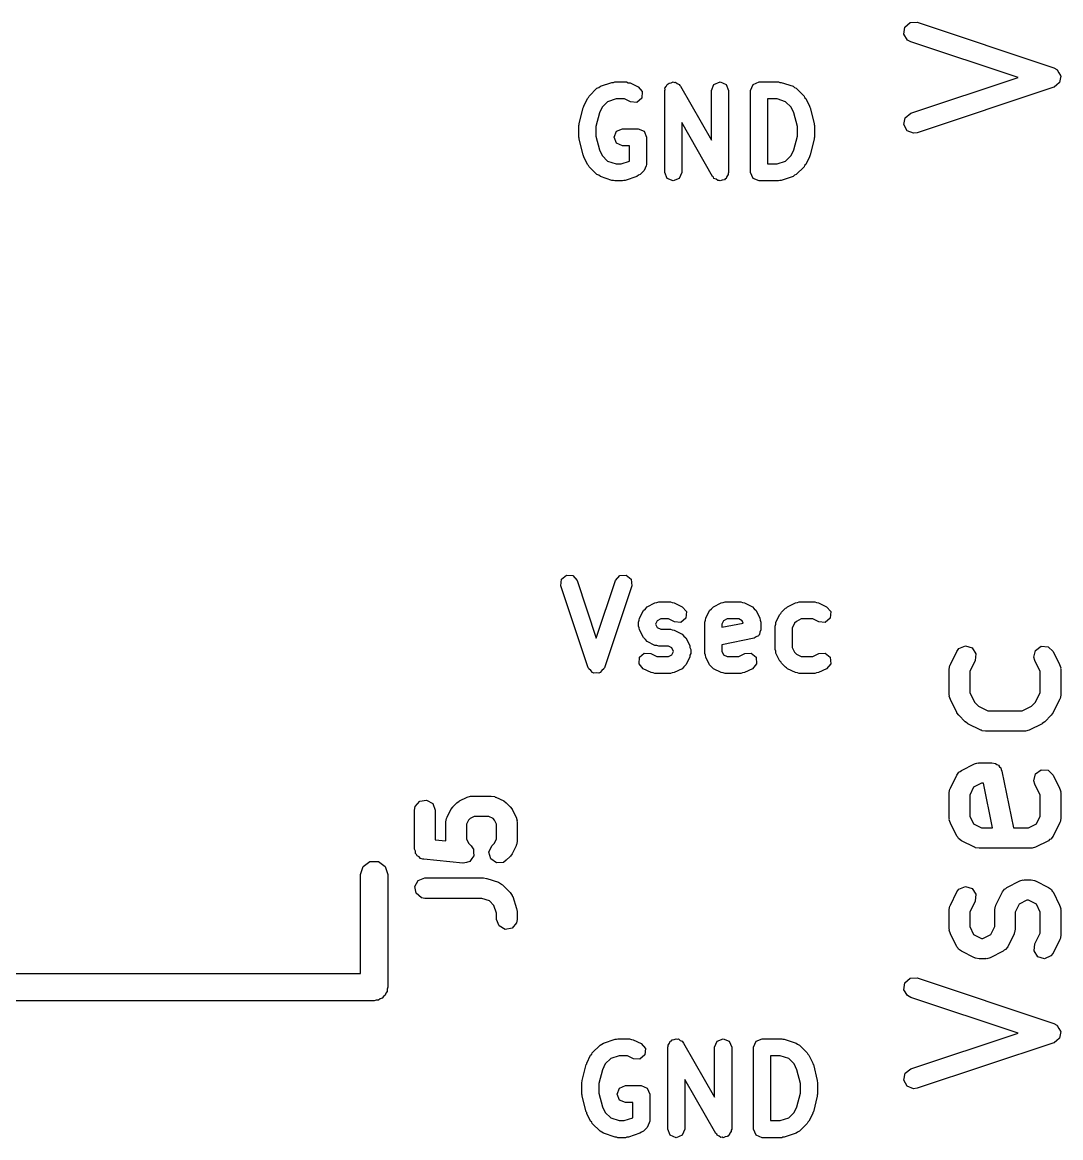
# Model space of a CAD drawing. Extents: x 83.3 to 116.7, y -117 to -83.3.
# Drawn here: x 109.12 to 116.73, y -102.03 to -93.86 of the extents above; entities that cross this region are included whole.
import ezdxf

# ---------------------------------------------------------------- set-up
doc = ezdxf.new("R2010")
doc.units = 0
doc.layers.add('BLACK', color=7, linetype='CONTINUOUS')

msp = doc.modelspace()

# ---------------------------------------------------------------- linework, layer by layer
at = {"layer": 'BLACK', "linetype": 'CONTINUOUS'}
for p, q in [((115.586, -93.8929), (115.625, -93.8588)), ((115.625, -93.8588), (115.676, -93.8574)), ((115.676, -93.8574), (116.676, -94.1908)), ((115.579, -93.9436), (115.586, -93.8929)), ((115.606, -93.9873), (115.579, -93.9436)), ((115.629, -93.9997), (115.606, -93.9873)), ((116.415, -94.2619), (115.629, -93.9997)), ((116.676, -94.1908), (116.699, -94.2032)), ((116.699, -94.2032), (116.7, -94.205)), ((116.7, -94.205), (116.702, -94.2058)), ((116.702, -94.2058), (116.713, -94.2267)), ((115.629, -94.5241), (116.415, -94.2619)), ((116.713, -94.2267), (116.726, -94.2469)), ((116.722, -94.2742), (116.718, -94.2976)), ((116.727, -94.2509), (116.722, -94.2742)), ((116.726, -94.2469), (116.726, -94.249)), ((116.726, -94.249), (116.727, -94.2509)), ((113.274, -94.3981), (113.331, -94.341)), ((113.331, -94.341), (113.345, -94.3354)), ((113.345, -94.3354), (113.356, -94.3259)), ((113.356, -94.3259), (113.441, -94.2973)), ((113.441, -94.2973), (113.452, -94.298)), ((113.452, -94.298), (113.461, -94.2941)), ((113.461, -94.2941), (113.547, -94.2941)), ((113.547, -94.2941), (113.56, -94.2997)), ((113.56, -94.2997), (113.575, -94.3007)), ((113.575, -94.3007), (113.632, -94.3293)), ((113.632, -94.3293), (113.663, -94.3654)), ((113.663, -94.3654), (113.66, -94.4131)), ((113.827, -94.3566), (113.83, -94.3487)), ((113.827, -94.9566), (113.827, -94.3566)), ((113.829, -94.3402), (113.839, -94.3274)), ((113.83, -94.3487), (113.829, -94.3402)), ((113.839, -94.3274), (113.846, -94.3124)), ((113.846, -94.3124), (113.853, -94.3091)), ((113.853, -94.3091), (113.859, -94.3023)), ((113.859, -94.3023), (113.875, -94.3003)), ((113.875, -94.3003), (113.89, -94.2941)), ((113.89, -94.2941), (113.898, -94.2974)), ((113.898, -94.2974), (113.906, -94.2963)), ((113.906, -94.2963), (113.919, -94.3062)), ((113.919, -94.3062), (113.934, -94.3124)), ((113.934, -94.3124), (113.937, -94.3203)), ((113.937, -94.3203), (113.944, -94.3256)), ((113.944, -94.3256), (114.17, -94.7213)), ((114.17, -94.3566), (114.188, -94.3124)), ((114.17, -94.7213), (114.17, -94.3566)), ((114.188, -94.3124), (114.233, -94.2941)), ((114.233, -94.2941), (114.277, -94.3124)), ((114.277, -94.3124), (114.295, -94.3566)), ((114.295, -94.3566), (114.295, -94.9566)), ((114.456, -94.3566), (114.474, -94.3124)), ((114.456, -94.9566), (114.456, -94.3566)), ((114.474, -94.3124), (114.518, -94.2941)), ((114.518, -94.2941), (114.661, -94.2941)), ((114.661, -94.2941), (114.671, -94.298)), ((114.671, -94.298), (114.681, -94.2973)), ((114.681, -94.2973), (114.767, -94.3259)), ((114.767, -94.3259), (114.778, -94.3354)), ((114.778, -94.3354), (114.791, -94.341)), ((114.791, -94.341), (114.848, -94.3981)), ((116.676, -94.3331), (115.676, -94.6664)), ((116.678, -94.3317), (116.676, -94.3331)), ((116.68, -94.3317), (116.678, -94.3317)), ((116.698, -94.3159), (116.68, -94.3317)), ((116.716, -94.3012), (116.698, -94.3159)), ((116.717, -94.299), (116.716, -94.3012)), ((116.718, -94.2976), (116.717, -94.299)), ((113.234, -94.4715), (113.262, -94.4144)), ((113.262, -94.4144), (113.27, -94.4076)), ((113.27, -94.4076), (113.274, -94.3981)), ((113.409, -94.4398), (113.37, -94.4793)), ((113.471, -94.4191), (113.409, -94.4398)), ((113.532, -94.4191), (113.471, -94.4191)), ((113.576, -94.4411), (113.532, -94.4191)), ((113.624, -94.4445), (113.576, -94.4411)), ((113.66, -94.4131), (113.624, -94.4445)), ((114.581, -94.4191), (114.581, -94.8941)), ((114.651, -94.4191), (114.581, -94.4191)), ((114.713, -94.4398), (114.651, -94.4191)), ((114.753, -94.4793), (114.713, -94.4398)), ((114.848, -94.3981), (114.852, -94.4076)), ((114.852, -94.4076), (114.86, -94.4144)), ((114.86, -94.4144), (114.888, -94.4715)), ((113.201, -94.5986), (113.229, -94.4843)), ((113.229, -94.4843), (113.233, -94.4786)), ((113.233, -94.4786), (113.234, -94.4715)), ((113.349, -94.5213), (113.324, -94.6214)), ((113.37, -94.4793), (113.349, -94.5213)), ((114.774, -94.5213), (114.753, -94.4793)), ((114.799, -94.6214), (114.774, -94.5213)), ((114.888, -94.4715), (114.889, -94.4786)), ((114.889, -94.4786), (114.893, -94.4843)), ((114.893, -94.4843), (114.922, -94.5986)), ((115.588, -94.556), (115.629, -94.5241)), ((113.199, -94.6138), (113.202, -94.6064)), ((113.199, -94.6995), (113.199, -94.6138)), ((113.202, -94.6064), (113.201, -94.5986)), ((114.178, -94.9876), (113.952, -94.592)), ((113.952, -94.592), (113.952, -94.9566)), ((114.922, -94.5986), (114.921, -94.6064)), ((114.921, -94.6064), (114.924, -94.6138)), ((114.924, -94.6138), (114.924, -94.6995)), ((115.578, -94.6062), (115.588, -94.556)), ((115.603, -94.6514), (115.578, -94.6062)), ((113.324, -94.6214), (113.324, -94.6918)), ((113.324, -94.6918), (113.349, -94.7919)), ((113.456, -94.6995), (113.474, -94.6553)), ((113.474, -94.6553), (113.518, -94.637)), ((113.518, -94.637), (113.633, -94.637)), ((113.633, -94.637), (113.677, -94.6553)), ((113.677, -94.6553), (113.695, -94.6995)), ((114.774, -94.7919), (114.799, -94.6918)), ((114.799, -94.6918), (114.799, -94.6214)), ((115.65, -94.6702), (115.603, -94.6514)), ((115.676, -94.6664), (115.65, -94.6702)), ((113.202, -94.7068), (113.199, -94.6995)), ((113.201, -94.7146), (113.202, -94.7068)), ((113.229, -94.8289), (113.201, -94.7146)), ((113.474, -94.7437), (113.456, -94.6995)), ((113.518, -94.762), (113.474, -94.7437)), ((113.57, -94.762), (113.518, -94.762)), ((113.57, -94.8735), (113.57, -94.762)), ((113.695, -94.6995), (113.695, -94.8995)), ((114.922, -94.7146), (114.893, -94.8289)), ((114.924, -94.6995), (114.921, -94.7068)), ((114.921, -94.7068), (114.922, -94.7146)), ((113.233, -94.8346), (113.229, -94.8289)), ((113.234, -94.8417), (113.233, -94.8346)), ((113.262, -94.8988), (113.234, -94.8417)), ((113.349, -94.7919), (113.37, -94.8339)), ((113.37, -94.8339), (113.409, -94.8734)), ((114.713, -94.8734), (114.753, -94.8339)), ((114.753, -94.8339), (114.774, -94.7919)), ((114.888, -94.8417), (114.86, -94.8988)), ((114.889, -94.8346), (114.888, -94.8417)), ((114.893, -94.8289), (114.889, -94.8346)), ((113.27, -94.9056), (113.262, -94.8988)), ((113.274, -94.9151), (113.27, -94.9056)), ((113.331, -94.9722), (113.274, -94.9151)), ((113.409, -94.8734), (113.471, -94.8941)), ((113.471, -94.8941), (113.508, -94.8941)), ((113.508, -94.8941), (113.57, -94.8735)), ((113.691, -94.9083), (113.677, -94.9437)), ((113.695, -94.8995), (113.691, -94.9083)), ((114.581, -94.8941), (114.651, -94.8941)), ((114.651, -94.8941), (114.713, -94.8734)), ((114.848, -94.9151), (114.791, -94.9722)), ((114.852, -94.9056), (114.848, -94.9151)), ((114.86, -94.8988), (114.852, -94.9056)), ((113.345, -94.9778), (113.331, -94.9722)), ((113.356, -94.9873), (113.345, -94.9778)), ((113.441, -95.0159), (113.356, -94.9873)), ((113.452, -95.0152), (113.441, -95.0159)), ((113.461, -95.0191), (113.452, -95.0152)), ((113.518, -95.0191), (113.461, -95.0191)), ((113.528, -95.0152), (113.518, -95.0191)), ((113.538, -95.0159), (113.528, -95.0152)), ((113.624, -94.9873), (113.538, -95.0159)), ((113.635, -94.9778), (113.624, -94.9873)), ((113.648, -94.9722), (113.635, -94.9778)), ((113.677, -94.9437), (113.648, -94.9722)), ((113.846, -95.0008), (113.827, -94.9566)), ((113.89, -95.0191), (113.846, -95.0008)), ((113.934, -95.0008), (113.89, -95.0191)), ((113.952, -94.9566), (113.934, -95.0008)), ((114.185, -94.9929), (114.178, -94.9876)), ((114.188, -95.0008), (114.185, -94.9929)), ((114.203, -95.007), (114.188, -95.0008)), ((114.216, -95.0169), (114.203, -95.007)), ((114.225, -95.0158), (114.216, -95.0169)), ((114.233, -95.0191), (114.225, -95.0158)), ((114.248, -95.0129), (114.233, -95.0191)), ((114.264, -95.0109), (114.248, -95.0129)), ((114.269, -95.0041), (114.264, -95.0109)), ((114.277, -95.0008), (114.269, -95.0041)), ((114.283, -94.9859), (114.277, -95.0008)), ((114.293, -94.9731), (114.283, -94.9859)), ((114.295, -94.9566), (114.292, -94.9645)), ((114.292, -94.9645), (114.293, -94.9731)), ((114.474, -95.0008), (114.456, -94.9566)), ((114.518, -95.0191), (114.474, -95.0008)), ((114.661, -95.0191), (114.518, -95.0191)), ((114.671, -95.0152), (114.661, -95.0191)), ((114.681, -95.0159), (114.671, -95.0152)), ((114.767, -94.9873), (114.681, -95.0159)), ((114.778, -94.9778), (114.767, -94.9873)), ((114.791, -94.9722), (114.778, -94.9778)), ((113.067, -97.9854), (113.071, -97.9376)), ((113.071, -97.9376), (113.107, -97.9063)), ((113.107, -97.9063), (113.154, -97.9097)), ((113.154, -97.9097), (113.186, -97.9458)), ((113.186, -97.9458), (113.326, -98.368)), ((113.326, -98.368), (113.467, -97.9458)), ((113.467, -97.9458), (113.499, -97.9097)), ((113.499, -97.9097), (113.546, -97.9063)), ((113.546, -97.9063), (113.582, -97.9376)), ((113.582, -97.9376), (113.586, -97.9854)), ((113.267, -98.5854), (113.067, -97.9854)), ((113.586, -97.9854), (113.386, -98.5854)), ((113.699, -98.1383), (113.756, -98.1097)), ((113.756, -98.1097), (113.77, -98.1087)), ((113.77, -98.1087), (113.784, -98.1031)), ((113.784, -98.1031), (113.869, -98.1031)), ((113.869, -98.1031), (113.883, -98.1087)), ((113.883, -98.1087), (113.897, -98.1097)), ((113.897, -98.1097), (113.954, -98.1383)), ((114.184, -98.1383), (114.241, -98.1097)), ((114.241, -98.1097), (114.256, -98.1087)), ((114.256, -98.1087), (114.269, -98.1031)), ((114.269, -98.1031), (114.384, -98.1031)), ((114.384, -98.1031), (114.397, -98.1087)), ((114.397, -98.1087), (114.412, -98.1097)), ((114.412, -98.1097), (114.469, -98.1383)), ((114.727, -98.1383), (114.784, -98.1097)), ((114.784, -98.1097), (114.799, -98.1087)), ((114.799, -98.1087), (114.812, -98.1031)), ((114.812, -98.1031), (114.926, -98.1031)), ((114.926, -98.1031), (114.94, -98.1087)), ((114.94, -98.1087), (114.954, -98.1097)), ((114.954, -98.1097), (115.012, -98.1383)), ((113.642, -98.2234), (113.671, -98.1662)), ((113.671, -98.1662), (113.686, -98.1532)), ((113.686, -98.1532), (113.699, -98.1383)), ((113.954, -98.1383), (113.986, -98.1744)), ((113.986, -98.1744), (113.982, -98.2221)), ((114.128, -98.2234), (114.156, -98.1662)), ((114.156, -98.1662), (114.171, -98.1532)), ((114.171, -98.1532), (114.184, -98.1383)), ((114.469, -98.1383), (114.482, -98.1532)), ((114.482, -98.1532), (114.497, -98.1662)), ((114.497, -98.1662), (114.525, -98.2234)), ((114.642, -98.2519), (114.671, -98.1948)), ((114.671, -98.1948), (114.678, -98.188)), ((114.678, -98.188), (114.682, -98.1785)), ((114.682, -98.1785), (114.711, -98.15)), ((114.711, -98.15), (114.72, -98.146)), ((114.72, -98.146), (114.727, -98.1383)), ((115.012, -98.1383), (115.043, -98.1744)), ((115.043, -98.1744), (115.04, -98.2221)), ((113.635, -98.2513), (113.641, -98.2379)), ((113.635, -98.2799), (113.635, -98.2513)), ((113.641, -98.2933), (113.635, -98.2799)), ((113.641, -98.2379), (113.642, -98.2234)), ((113.773, -98.2408), (113.761, -98.2656)), ((113.761, -98.2656), (113.773, -98.2904)), ((113.798, -98.2281), (113.773, -98.2408)), ((113.773, -98.2904), (113.798, -98.3031)), ((113.855, -98.2281), (113.798, -98.2281)), ((113.899, -98.2501), (113.855, -98.2281)), ((113.946, -98.2535), (113.899, -98.2501)), ((113.982, -98.2221), (113.946, -98.2535)), ((114.121, -98.2513), (114.127, -98.2379)), ((114.121, -98.4799), (114.121, -98.2513)), ((114.127, -98.2379), (114.128, -98.2234)), ((114.259, -98.2408), (114.246, -98.2661)), ((114.246, -98.2894), (114.403, -98.258)), ((114.246, -98.2661), (114.246, -98.2894)), ((114.284, -98.2281), (114.259, -98.2408)), ((114.369, -98.2281), (114.284, -98.2281)), ((114.394, -98.2408), (114.369, -98.2281)), ((114.403, -98.258), (114.394, -98.2408)), ((114.525, -98.2234), (114.526, -98.2379)), ((114.526, -98.2379), (114.532, -98.2513)), ((114.532, -98.2513), (114.532, -98.3085)), ((114.635, -98.2799), (114.641, -98.2664)), ((114.635, -98.4513), (114.635, -98.2799)), ((114.641, -98.2664), (114.642, -98.2519)), ((114.778, -98.2598), (114.76, -98.2946)), ((114.792, -98.2455), (114.778, -98.2598)), ((114.827, -98.2281), (114.792, -98.2455)), ((114.912, -98.2281), (114.827, -98.2281)), ((114.956, -98.2501), (114.912, -98.2281)), ((115.003, -98.2535), (114.956, -98.2501)), ((115.04, -98.2221), (115.003, -98.2535)), ((113.642, -98.3078), (113.641, -98.2933)), ((113.671, -98.365), (113.642, -98.3078)), ((113.686, -98.378), (113.671, -98.365)), ((113.798, -98.3031), (113.869, -98.3031)), ((113.869, -98.3031), (113.883, -98.3087)), ((113.883, -98.3087), (113.897, -98.3097)), ((113.897, -98.3097), (113.954, -98.3383)), ((113.954, -98.3383), (113.967, -98.3532)), ((113.967, -98.3532), (113.982, -98.3662)), ((113.982, -98.3662), (114.011, -98.4234)), ((114.482, -98.3697), (114.246, -98.4168)), ((114.497, -98.3596), (114.482, -98.3697)), ((114.514, -98.3526), (114.497, -98.3596)), ((114.516, -98.3467), (114.514, -98.3526)), ((114.521, -98.3431), (114.516, -98.3467)), ((114.525, -98.3253), (114.521, -98.3431)), ((114.532, -98.3085), (114.525, -98.3253)), ((114.76, -98.2946), (114.76, -98.4366)), ((113.699, -98.3929), (113.686, -98.378)), ((113.756, -98.4215), (113.699, -98.3929)), ((113.77, -98.4225), (113.756, -98.4215)), ((113.784, -98.4281), (113.77, -98.4225)), ((113.855, -98.4281), (113.784, -98.4281)), ((113.88, -98.4408), (113.855, -98.4281)), ((113.892, -98.4656), (113.88, -98.4408)), ((114.011, -98.4234), (114.012, -98.4379)), ((114.012, -98.4379), (114.018, -98.4513)), ((114.018, -98.4513), (114.018, -98.4799)), ((114.246, -98.4168), (114.246, -98.4651)), ((114.641, -98.4647), (114.635, -98.4513)), ((114.76, -98.4366), (114.778, -98.4714)), ((115.966, -98.4665), (115.982, -98.4455)), ((115.982, -98.4455), (116.029, -98.4251)), ((116.029, -98.4251), (116.078, -98.4398)), ((116.078, -98.4398), (116.106, -98.4826)), ((116.542, -98.4587), (116.583, -98.4281)), ((116.583, -98.4281), (116.635, -98.4312)), ((116.635, -98.4312), (116.672, -98.4665)), ((113.639, -98.5568), (113.642, -98.5091)), ((113.642, -98.5091), (113.678, -98.4777)), ((113.678, -98.4777), (113.726, -98.4811)), ((113.726, -98.4811), (113.77, -98.5031)), ((113.77, -98.5031), (113.855, -98.5031)), ((113.855, -98.5031), (113.88, -98.4904)), ((113.88, -98.4904), (113.892, -98.4656)), ((114.011, -98.5078), (113.982, -98.565)), ((114.012, -98.4933), (114.011, -98.5078)), ((114.018, -98.4799), (114.012, -98.4933)), ((114.127, -98.4933), (114.121, -98.4799)), ((114.128, -98.5078), (114.127, -98.4933)), ((114.156, -98.565), (114.128, -98.5078)), ((114.246, -98.4651), (114.259, -98.4904)), ((114.259, -98.4904), (114.284, -98.5031)), ((114.284, -98.5031), (114.369, -98.5031)), ((114.369, -98.5031), (114.413, -98.4811)), ((114.413, -98.4811), (114.461, -98.4777)), ((114.461, -98.4777), (114.497, -98.5091)), ((114.497, -98.5091), (114.5, -98.5568)), ((114.642, -98.4793), (114.641, -98.4647)), ((114.671, -98.5364), (114.642, -98.4793)), ((114.678, -98.5431), (114.671, -98.5364)), ((114.778, -98.4714), (114.792, -98.4857)), ((114.792, -98.4857), (114.827, -98.5031)), ((114.827, -98.5031), (114.912, -98.5031)), ((114.912, -98.5031), (114.956, -98.4811)), ((114.956, -98.4811), (115.003, -98.4777)), ((115.003, -98.4777), (115.04, -98.5091)), ((115.04, -98.5091), (115.043, -98.5568)), ((115.919, -98.5617), (115.966, -98.4665)), ((116.1, -98.5335), (116.061, -98.6129)), ((116.106, -98.4826), (116.1, -98.5335)), ((116.53, -98.5086), (116.542, -98.4587)), ((116.538, -98.5335), (116.53, -98.5086)), ((116.577, -98.6129), (116.538, -98.5335)), ((116.672, -98.4665), (116.719, -98.5617)), ((113.27, -98.5889), (113.267, -98.5854)), ((113.271, -98.5935), (113.27, -98.5889)), ((113.286, -98.6065), (113.271, -98.5935)), ((113.299, -98.6215), (113.286, -98.6065)), ((113.367, -98.6065), (113.354, -98.6215)), ((113.382, -98.5935), (113.367, -98.6065)), ((113.383, -98.5889), (113.382, -98.5935)), ((113.386, -98.5854), (113.383, -98.5889)), ((113.67, -98.5929), (113.639, -98.5568)), ((113.727, -98.6215), (113.67, -98.5929)), ((113.954, -98.5929), (113.897, -98.6215)), ((113.967, -98.578), (113.954, -98.5929)), ((113.982, -98.565), (113.967, -98.578)), ((114.171, -98.578), (114.156, -98.565)), ((114.184, -98.5929), (114.171, -98.578)), ((114.241, -98.6215), (114.184, -98.5929)), ((114.469, -98.5929), (114.412, -98.6215)), ((114.5, -98.5568), (114.469, -98.5929)), ((114.682, -98.5526), (114.678, -98.5431)), ((114.711, -98.5812), (114.682, -98.5526)), ((114.72, -98.5852), (114.711, -98.5812)), ((114.727, -98.5929), (114.72, -98.5852)), ((114.784, -98.6215), (114.727, -98.5929)), ((115.012, -98.5929), (114.954, -98.6215)), ((115.043, -98.5568), (115.012, -98.5929)), ((115.911, -98.5952), (115.915, -98.5696)), ((115.911, -98.7857), (115.911, -98.5952)), ((115.915, -98.5696), (115.918, -98.5662)), ((115.918, -98.5662), (115.919, -98.5617)), ((116.061, -98.6129), (116.061, -98.768)), ((116.577, -98.768), (116.577, -98.6129)), ((116.719, -98.5617), (116.727, -98.5867)), ((116.727, -98.5867), (116.726, -98.591)), ((116.726, -98.591), (116.727, -98.5952)), ((116.727, -98.5952), (116.727, -98.7857)), ((113.303, -98.6218), (113.299, -98.6215)), ((113.307, -98.6249), (113.303, -98.6218)), ((113.326, -98.6235), (113.307, -98.6249)), ((113.346, -98.6249), (113.326, -98.6235)), ((113.35, -98.6218), (113.346, -98.6249)), ((113.354, -98.6215), (113.35, -98.6218)), ((113.742, -98.6225), (113.727, -98.6215)), ((113.755, -98.6281), (113.742, -98.6225)), ((113.869, -98.6281), (113.755, -98.6281)), ((113.883, -98.6225), (113.869, -98.6281)), ((113.897, -98.6215), (113.883, -98.6225)), ((114.256, -98.6225), (114.241, -98.6215)), ((114.269, -98.6281), (114.256, -98.6225)), ((114.384, -98.6281), (114.269, -98.6281)), ((114.397, -98.6225), (114.384, -98.6281)), ((114.412, -98.6215), (114.397, -98.6225)), ((114.799, -98.6225), (114.784, -98.6215)), ((114.812, -98.6281), (114.799, -98.6225)), ((114.926, -98.6281), (114.812, -98.6281)), ((114.94, -98.6225), (114.926, -98.6281)), ((114.954, -98.6215), (114.94, -98.6225)), ((116.061, -98.768), (116.095, -98.8365)), ((116.543, -98.8365), (116.577, -98.768)), ((115.912, -98.7899), (115.911, -98.7857)), ((115.911, -98.7943), (115.912, -98.7899)), ((115.919, -98.8193), (115.911, -98.7943)), ((115.966, -98.9145), (115.919, -98.8193)), ((116.095, -98.8365), (116.125, -98.8669)), ((116.513, -98.8669), (116.543, -98.8365)), ((116.719, -98.8193), (116.672, -98.9145)), ((116.72, -98.8148), (116.719, -98.8193)), ((116.723, -98.8114), (116.72, -98.8148)), ((116.727, -98.7857), (116.723, -98.8114)), ((115.967, -98.9156), (115.966, -98.9145)), ((115.98, -98.934), (115.967, -98.9156)), ((116.028, -98.9816), (115.98, -98.934)), ((116.125, -98.8669), (116.194, -98.9012)), ((116.194, -98.9012), (116.444, -98.9012)), ((116.444, -98.9012), (116.513, -98.8669)), ((116.658, -98.934), (116.61, -98.9816)), ((116.672, -98.9145), (116.658, -98.9325)), ((116.658, -98.9325), (116.658, -98.934)), ((116.029, -98.9823), (116.028, -98.9816)), ((116.047, -98.9957), (116.029, -98.9823)), ((116.143, -99.0433), (116.047, -98.9957)), ((116.591, -98.9957), (116.495, -99.0433)), ((116.592, -98.9945), (116.591, -98.9957)), ((116.61, -98.9816), (116.592, -98.9945)), ((116.147, -99.0438), (116.143, -99.0433)), ((116.151, -99.0467), (116.147, -99.0438)), ((116.176, -99.0512), (116.151, -99.0467)), ((116.462, -99.0512), (116.176, -99.0512)), ((116.466, -99.0497), (116.462, -99.0512)), ((116.47, -99.0507), (116.466, -99.0497)), ((116.495, -99.0433), (116.47, -99.0507)), ((115.966, -99.3712), (115.982, -99.3503)), ((115.982, -99.3503), (115.992, -99.3458)), ((115.992, -99.3458), (116, -99.3377)), ((116, -99.3377), (116.095, -99.2901)), ((116.095, -99.2901), (116.12, -99.2826)), ((116.12, -99.2826), (116.124, -99.2837)), ((116.124, -99.2837), (116.129, -99.2821)), ((116.129, -99.2821), (116.224, -99.2821)), ((116.224, -99.2821), (116.249, -99.2867)), ((116.249, -99.2867), (116.259, -99.2946)), ((116.259, -99.2946), (116.271, -99.2986)), ((116.271, -99.2986), (116.278, -99.3106)), ((116.278, -99.3106), (116.289, -99.3196)), ((116.289, -99.3196), (116.291, -99.3318)), ((116.291, -99.3318), (116.297, -99.3424)), ((116.297, -99.3424), (116.381, -99.7583)), ((116.542, -99.3634), (116.583, -99.3329)), ((116.583, -99.3329), (116.635, -99.3359)), ((116.635, -99.3359), (116.672, -99.3712)), ((115.919, -99.4665), (115.966, -99.3712)), ((116.146, -99.4321), (116.089, -99.4607)), ((116.162, -99.4321), (116.146, -99.4321)), ((116.228, -99.7583), (116.162, -99.4321)), ((116.53, -99.4133), (116.542, -99.3634)), ((116.538, -99.4383), (116.53, -99.4133)), ((116.672, -99.3712), (116.719, -99.4665)), ((115.911, -99.5), (115.915, -99.4743)), ((115.911, -99.6905), (115.911, -99.5)), ((115.915, -99.4743), (115.918, -99.4709)), ((115.918, -99.4709), (115.919, -99.4665)), ((116.089, -99.4607), (116.061, -99.5177)), ((116.061, -99.5177), (116.061, -99.6728)), ((116.577, -99.5177), (116.538, -99.4383)), ((116.577, -99.6728), (116.577, -99.5177)), ((116.719, -99.4665), (116.727, -99.4914)), ((116.727, -99.4914), (116.726, -99.4958)), ((116.726, -99.4958), (116.727, -99.5)), ((116.727, -99.5), (116.727, -99.6905)), ((112.001, -99.6029), (112.034, -99.5636)), ((112.034, -99.5636), (112.084, -99.5547)), ((112.084, -99.5547), (112.129, -99.5804)), ((112.129, -99.5804), (112.146, -99.6286)), ((112.276, -99.6041), (112.304, -99.5755)), ((112.304, -99.5755), (112.322, -99.5627)), ((112.322, -99.5627), (112.324, -99.5615)), ((112.324, -99.5615), (112.381, -99.5329)), ((112.381, -99.5329), (112.406, -99.5255)), ((112.406, -99.5255), (112.41, -99.5265)), ((112.41, -99.5265), (112.414, -99.525)), ((112.414, -99.525), (112.557, -99.525)), ((112.557, -99.525), (112.583, -99.5295)), ((112.583, -99.5295), (112.586, -99.5324)), ((112.586, -99.5324), (112.591, -99.5329)), ((112.591, -99.5329), (112.648, -99.5615)), ((112.648, -99.5615), (112.666, -99.5748)), ((112.666, -99.5748), (112.667, -99.5755)), ((112.667, -99.5755), (112.696, -99.6041)), ((111.996, -99.6286), (112.001, -99.6029)), ((111.996, -99.9143), (111.996, -99.6286)), ((112.146, -99.6286), (112.146, -99.8464)), ((112.232, -99.6852), (112.233, -99.6807)), ((112.233, -99.6807), (112.261, -99.6236)), ((112.261, -99.6236), (112.275, -99.6056)), ((112.275, -99.6056), (112.276, -99.6041)), ((112.432, -99.675), (112.402, -99.6902)), ((112.539, -99.675), (112.432, -99.675)), ((112.57, -99.6902), (112.539, -99.675)), ((112.696, -99.6041), (112.709, -99.6225)), ((112.709, -99.6225), (112.71, -99.6236)), ((112.71, -99.6236), (112.739, -99.6807)), ((112.739, -99.6807), (112.746, -99.7057)), ((116.061, -99.6728), (116.089, -99.7298)), ((116.549, -99.7298), (116.577, -99.6728)), ((112.225, -99.7143), (112.23, -99.6886)), ((112.225, -99.8543), (112.225, -99.7143)), ((112.23, -99.6886), (112.232, -99.6852)), ((112.39, -99.7016), (112.375, -99.732)), ((112.375, -99.732), (112.375, -99.8394)), ((112.402, -99.6902), (112.39, -99.7016)), ((112.581, -99.7016), (112.57, -99.6902)), ((112.596, -99.732), (112.581, -99.7016)), ((112.596, -99.8394), (112.596, -99.732)), ((112.746, -99.7057), (112.745, -99.7101)), ((112.745, -99.7101), (112.746, -99.7143)), ((112.746, -99.7143), (112.746, -99.8571)), ((115.912, -99.6947), (115.911, -99.6905)), ((115.911, -99.699), (115.912, -99.6947)), ((115.919, -99.724), (115.911, -99.699)), ((115.966, -99.8193), (115.919, -99.724)), ((116.089, -99.7298), (116.146, -99.7583)), ((116.146, -99.7583), (116.228, -99.7583)), ((116.381, -99.7583), (116.492, -99.7583)), ((116.492, -99.7583), (116.549, -99.7298)), ((116.719, -99.724), (116.672, -99.8193)), ((116.72, -99.7196), (116.719, -99.724)), ((116.723, -99.7161), (116.72, -99.7196)), ((116.727, -99.6905), (116.723, -99.7161)), ((112.375, -99.8394), (112.39, -99.8699)), ((112.581, -99.8699), (112.596, -99.8394)), ((115.974, -99.827), (115.966, -99.8193)), ((115.979, -99.8373), (115.974, -99.827)), ((116, -99.8528), (115.979, -99.8373)), ((116.646, -99.8446), (116.638, -99.8528)), ((116.656, -99.8402), (116.646, -99.8446)), ((116.672, -99.8193), (116.656, -99.8402)), ((112.002, -99.9293), (111.996, -99.9143)), ((112.146, -99.8464), (112.225, -99.8543)), ((112.39, -99.8699), (112.41, -99.8898)), ((112.41, -99.8898), (112.425, -99.9112)), ((112.425, -99.9112), (112.425, -99.9117)), ((112.425, -99.9117), (112.426, -99.912)), ((112.426, -99.912), (112.427, -99.9371)), ((112.54, -99.9363), (112.561, -99.8898)), ((112.561, -99.8898), (112.581, -99.8699)), ((112.739, -99.8907), (112.71, -99.9478)), ((112.742, -99.8828), (112.739, -99.8862)), ((112.739, -99.8862), (112.739, -99.8907)), ((112.746, -99.8571), (112.742, -99.8828)), ((116.095, -99.9004), (116, -99.8528)), ((116.099, -99.9009), (116.095, -99.9004)), ((116.103, -99.9038), (116.099, -99.9009)), ((116.129, -99.9083), (116.103, -99.9038)), ((116.51, -99.9083), (116.129, -99.9083)), ((116.514, -99.9068), (116.51, -99.9083)), ((116.518, -99.9078), (116.514, -99.9068)), ((116.543, -99.9004), (116.518, -99.9078)), ((116.638, -99.8528), (116.543, -99.9004)), ((111.619, -100.041), (111.669, -100.005)), ((111.669, -100.005), (111.731, -100.005)), ((111.731, -100.005), (111.781, -100.041)), ((112.003, -99.9451), (112.002, -99.9293)), ((112.01, -99.9526), (112.003, -99.9451)), ((112.014, -99.9625), (112.01, -99.9526)), ((112.028, -99.9705), (112.014, -99.9625)), ((112.039, -99.9819), (112.028, -99.9705)), ((112.056, -99.9866), (112.039, -99.9819)), ((112.058, -99.9881), (112.056, -99.9866)), ((112.06, -99.9878), (112.058, -99.9881)), ((112.064, -99.9889), (112.06, -99.9878)), ((112.35, -100.017), (112.064, -99.9889)), ((112.399, -100.005), (112.375, -100.011)), ((112.4, -100.004), (112.399, -100.005)), ((112.415, -99.9836), (112.4, -100.004)), ((112.4, -100.004), (112.4, -100.004)), ((112.429, -99.9632), (112.415, -99.9836)), ((112.427, -99.9371), (112.43, -99.9623)), ((112.43, -99.9623), (112.429, -99.9627)), ((112.429, -99.9627), (112.429, -99.9632)), ((112.553, -99.9859), (112.54, -99.9363)), ((112.595, -100.015), (112.553, -99.9859)), ((112.667, -99.9959), (112.646, -100.011)), ((112.696, -99.9673), (112.667, -99.9959)), ((112.697, -99.9658), (112.696, -99.9673)), ((112.71, -99.9478), (112.697, -99.9658)), ((111.6, -100.1), (111.619, -100.041)), ((111.781, -100.041), (111.8, -100.1)), ((112.351, -100.018), (112.35, -100.017)), ((112.35, -100.017), (112.35, -100.017)), ((112.375, -100.011), (112.351, -100.018)), ((112.646, -100.011), (112.595, -100.015)), ((111.6, -100.825), (111.6, -100.1)), ((111.8, -100.1), (111.8, -100.925)), ((111.998, -100.187), (112.023, -100.143)), ((112.023, -100.143), (112.071, -100.125)), ((112.071, -100.125), (112.5, -100.125)), ((112.5, -100.125), (112.522, -100.129)), ((112.522, -100.129), (112.524, -100.129)), ((112.524, -100.129), (112.609, -100.157)), ((112.609, -100.157), (112.632, -100.17)), ((112.632, -100.17), (112.635, -100.174)), ((116.333, -100.195), (116.428, -100.147)), ((116.428, -100.147), (116.453, -100.14)), ((116.453, -100.14), (116.458, -100.141)), ((116.458, -100.141), (116.462, -100.139)), ((116.462, -100.139), (116.51, -100.139)), ((116.51, -100.139), (116.535, -100.144)), ((116.535, -100.144), (116.539, -100.147)), ((116.539, -100.147), (116.543, -100.147)), ((116.543, -100.147), (116.638, -100.195)), ((112.006, -100.237), (111.998, -100.187)), ((112.046, -100.27), (112.006, -100.237)), ((112.635, -100.174), (112.639, -100.176)), ((112.639, -100.176), (112.696, -100.233)), ((112.696, -100.233), (112.711, -100.254)), ((115.919, -100.324), (115.966, -100.228)), ((115.966, -100.228), (115.982, -100.207)), ((115.982, -100.207), (116.029, -100.187)), ((116.029, -100.187), (116.078, -100.202)), ((116.078, -100.202), (116.106, -100.244)), ((116.106, -100.244), (116.1, -100.295)), ((116.252, -100.324), (116.3, -100.228)), ((116.3, -100.228), (116.315, -100.207)), ((116.315, -100.207), (116.325, -100.203)), ((116.325, -100.203), (116.333, -100.195)), ((116.638, -100.195), (116.659, -100.21)), ((116.659, -100.21), (116.664, -100.221)), ((116.664, -100.221), (116.672, -100.228)), ((116.672, -100.228), (116.719, -100.324)), ((112.071, -100.275), (112.046, -100.27)), ((112.488, -100.275), (112.071, -100.275)), ((112.545, -100.294), (112.488, -100.275)), ((112.577, -100.326), (112.545, -100.294)), ((112.596, -100.384), (112.577, -100.326)), ((112.711, -100.254), (112.711, -100.258)), ((112.711, -100.258), (112.714, -100.262)), ((112.714, -100.262), (112.743, -100.348)), ((115.911, -100.357), (115.915, -100.331)), ((115.915, -100.331), (115.918, -100.328)), ((115.918, -100.328), (115.919, -100.324)), ((116.1, -100.295), (116.061, -100.375)), ((116.244, -100.357), (116.249, -100.331)), ((116.249, -100.331), (116.251, -100.328)), ((116.251, -100.328), (116.252, -100.324)), ((116.423, -100.318), (116.394, -100.375)), ((116.48, -100.289), (116.423, -100.318)), ((116.492, -100.289), (116.48, -100.289)), ((116.549, -100.318), (116.492, -100.289)), ((116.577, -100.375), (116.549, -100.318)), ((116.719, -100.324), (116.727, -100.349)), ((112.596, -100.429), (112.596, -100.384)), ((112.743, -100.348), (112.746, -100.37)), ((112.746, -100.37), (112.746, -100.371)), ((112.746, -100.371), (112.746, -100.429)), ((115.911, -100.5), (115.911, -100.357)), ((116.061, -100.375), (116.061, -100.482)), ((116.244, -100.482), (116.244, -100.357)), ((116.394, -100.375), (116.394, -100.5)), ((116.577, -100.53), (116.577, -100.375)), ((116.727, -100.349), (116.726, -100.353)), ((116.726, -100.353), (116.727, -100.357)), ((116.727, -100.357), (116.727, -100.548)), ((112.614, -100.477), (112.596, -100.429)), ((112.658, -100.502), (112.614, -100.477)), ((112.709, -100.494), (112.658, -100.502)), ((112.742, -100.454), (112.709, -100.494)), ((112.746, -100.429), (112.742, -100.454)), ((116.061, -100.482), (116.089, -100.539)), ((116.216, -100.539), (116.244, -100.482)), ((115.912, -100.504), (115.911, -100.5)), ((115.911, -100.509), (115.912, -100.504)), ((115.919, -100.534), (115.911, -100.509)), ((115.966, -100.629), (115.919, -100.534)), ((116.089, -100.539), (116.146, -100.568)), ((116.146, -100.568), (116.158, -100.568)), ((116.158, -100.568), (116.216, -100.539)), ((116.386, -100.534), (116.339, -100.629)), ((116.387, -100.529), (116.386, -100.534)), ((116.39, -100.526), (116.387, -100.529)), ((116.394, -100.5), (116.39, -100.526)), ((116.538, -100.609), (116.577, -100.53)), ((116.72, -100.577), (116.719, -100.581)), ((116.723, -100.573), (116.72, -100.577)), ((116.727, -100.548), (116.723, -100.573)), ((115.974, -100.636), (115.966, -100.629)), ((115.979, -100.647), (115.974, -100.636)), ((116, -100.662), (115.979, -100.647)), ((116.313, -100.654), (116.305, -100.662)), ((116.323, -100.65), (116.313, -100.654)), ((116.339, -100.629), (116.323, -100.65)), ((116.532, -100.66), (116.538, -100.609)), ((116.56, -100.703), (116.532, -100.66)), ((116.719, -100.581), (116.672, -100.676)), ((116.095, -100.71), (116, -100.662)), ((116.099, -100.71), (116.095, -100.71)), ((116.103, -100.713), (116.099, -100.71)), ((116.129, -100.718), (116.103, -100.713)), ((116.176, -100.718), (116.129, -100.718)), ((116.18, -100.716), (116.176, -100.718)), ((116.185, -100.717), (116.18, -100.716)), ((116.21, -100.71), (116.185, -100.717)), ((116.305, -100.662), (116.21, -100.71)), ((116.609, -100.718), (116.56, -100.703)), ((116.656, -100.697), (116.609, -100.718)), ((116.672, -100.676), (116.656, -100.697)), ((105.2, -100.825), (111.6, -100.825)), ((115.579, -100.944), (115.586, -100.893)), ((115.586, -100.893), (115.625, -100.859)), ((115.625, -100.859), (115.676, -100.857)), ((115.676, -100.857), (116.676, -101.191)), ((111.781, -100.984), (111.768, -100.993)), ((111.786, -100.969), (111.781, -100.984)), ((111.795, -100.956), (111.786, -100.969)), ((111.8, -100.925), (111.795, -100.94)), ((111.795, -100.94), (111.795, -100.956)), ((115.606, -100.987), (115.579, -100.944)), ((115.629, -101), (115.606, -100.987)), ((111.7, -101.025), (105.1, -101.025)), ((111.715, -101.02), (111.7, -101.025)), ((111.731, -101.02), (111.715, -101.02)), ((111.744, -101.011), (111.731, -101.02)), ((111.759, -101.006), (111.744, -101.011)), ((111.768, -100.993), (111.759, -101.006)), ((116.415, -101.262), (115.629, -101)), ((116.676, -101.191), (116.699, -101.203)), ((116.699, -101.203), (116.7, -101.205)), ((116.7, -101.205), (116.702, -101.206)), ((116.702, -101.206), (116.713, -101.227)), ((116.713, -101.227), (116.726, -101.247)), ((113.378, -101.335), (113.464, -101.306)), ((113.464, -101.306), (113.474, -101.307)), ((113.474, -101.307), (113.484, -101.303)), ((113.484, -101.303), (113.569, -101.303)), ((113.569, -101.303), (113.583, -101.309)), ((113.583, -101.309), (113.597, -101.31)), ((113.597, -101.31), (113.654, -101.338)), ((113.876, -101.318), (113.881, -101.311)), ((113.881, -101.311), (113.897, -101.309)), ((113.897, -101.309), (113.912, -101.303)), ((113.912, -101.303), (113.92, -101.306)), ((113.92, -101.306), (113.929, -101.305)), ((113.929, -101.305), (113.941, -101.315)), ((113.941, -101.315), (113.956, -101.321)), ((114.211, -101.321), (114.255, -101.303)), ((114.255, -101.303), (114.299, -101.321)), ((114.497, -101.321), (114.541, -101.303)), ((114.541, -101.303), (114.684, -101.303)), ((114.684, -101.303), (114.693, -101.307)), ((114.693, -101.307), (114.703, -101.306)), ((114.703, -101.306), (114.789, -101.335)), ((115.629, -101.524), (116.415, -101.262)), ((116.716, -101.301), (116.698, -101.316)), ((116.717, -101.299), (116.716, -101.301)), ((116.718, -101.298), (116.717, -101.299)), ((116.722, -101.274), (116.718, -101.298)), ((116.727, -101.251), (116.722, -101.274)), ((116.726, -101.247), (116.726, -101.249)), ((116.726, -101.249), (116.727, -101.251)), ((113.297, -101.407), (113.354, -101.35)), ((113.354, -101.35), (113.367, -101.344)), ((113.367, -101.344), (113.378, -101.335)), ((113.654, -101.338), (113.686, -101.374)), ((113.686, -101.374), (113.682, -101.422)), ((113.85, -101.366), (113.853, -101.358)), ((113.85, -101.966), (113.85, -101.366)), ((113.852, -101.349), (113.862, -101.336)), ((113.853, -101.358), (113.852, -101.349)), ((113.862, -101.336), (113.868, -101.321)), ((113.868, -101.321), (113.876, -101.318)), ((113.956, -101.321), (113.96, -101.329)), ((113.96, -101.329), (113.966, -101.335)), ((113.966, -101.335), (114.193, -101.73)), ((114.193, -101.366), (114.211, -101.321)), ((114.193, -101.73), (114.193, -101.366)), ((114.299, -101.321), (114.318, -101.366)), ((114.318, -101.366), (114.318, -101.966)), ((114.478, -101.366), (114.497, -101.321)), ((114.478, -101.966), (114.478, -101.366)), ((114.789, -101.335), (114.8, -101.344)), ((114.8, -101.344), (114.814, -101.35)), ((114.814, -101.35), (114.871, -101.407)), ((116.676, -101.333), (115.676, -101.666)), ((116.678, -101.332), (116.676, -101.333)), ((116.68, -101.332), (116.678, -101.332)), ((116.698, -101.316), (116.68, -101.332)), ((113.256, -101.481), (113.285, -101.423)), ((113.285, -101.423), (113.293, -101.417)), ((113.293, -101.417), (113.297, -101.407)), ((113.432, -101.449), (113.392, -101.488)), ((113.494, -101.428), (113.432, -101.449)), ((113.555, -101.428), (113.494, -101.428)), ((113.599, -101.45), (113.555, -101.428)), ((113.646, -101.453), (113.599, -101.45)), ((113.682, -101.422), (113.646, -101.453)), ((114.603, -101.428), (114.603, -101.903)), ((114.673, -101.428), (114.603, -101.428)), ((114.736, -101.449), (114.673, -101.428)), ((114.775, -101.488), (114.736, -101.449)), ((114.871, -101.407), (114.875, -101.417)), ((114.875, -101.417), (114.882, -101.423)), ((114.882, -101.423), (114.911, -101.481)), ((113.223, -101.608), (113.252, -101.493)), ((113.252, -101.493), (113.256, -101.488)), ((113.256, -101.488), (113.256, -101.481)), ((113.371, -101.53), (113.346, -101.63)), ((113.392, -101.488), (113.371, -101.53)), ((114.796, -101.53), (114.775, -101.488)), ((114.821, -101.63), (114.796, -101.53)), ((114.911, -101.481), (114.911, -101.488)), ((114.911, -101.488), (114.916, -101.493)), ((114.916, -101.493), (114.944, -101.608)), ((115.578, -101.606), (115.588, -101.556)), ((115.588, -101.556), (115.629, -101.524)), ((113.221, -101.623), (113.224, -101.615)), ((113.221, -101.708), (113.221, -101.623)), ((113.224, -101.615), (113.223, -101.608)), ((113.346, -101.63), (113.346, -101.701)), ((114.201, -101.997), (113.975, -101.601)), ((113.975, -101.601), (113.975, -101.966)), ((114.821, -101.701), (114.821, -101.63)), ((114.944, -101.608), (114.943, -101.615)), ((114.943, -101.615), (114.946, -101.623)), ((114.946, -101.623), (114.946, -101.708)), ((115.603, -101.651), (115.578, -101.606)), ((113.224, -101.716), (113.221, -101.708)), ((113.223, -101.724), (113.224, -101.716)), ((113.346, -101.701), (113.371, -101.801)), ((113.478, -101.708), (113.497, -101.664)), ((113.497, -101.753), (113.478, -101.708)), ((113.497, -101.664), (113.541, -101.646)), ((113.541, -101.646), (113.655, -101.646)), ((113.655, -101.646), (113.699, -101.664)), ((113.699, -101.664), (113.718, -101.708)), ((113.718, -101.708), (113.718, -101.908)), ((114.796, -101.801), (114.821, -101.701)), ((114.946, -101.708), (114.943, -101.716)), ((114.943, -101.716), (114.944, -101.724)), ((115.65, -101.67), (115.603, -101.651)), ((115.676, -101.666), (115.65, -101.67)), ((113.252, -101.838), (113.223, -101.724)), ((113.371, -101.801), (113.392, -101.843)), ((113.541, -101.771), (113.497, -101.753)), ((113.593, -101.771), (113.541, -101.771)), ((113.593, -101.882), (113.593, -101.771)), ((114.775, -101.843), (114.796, -101.801)), ((114.944, -101.724), (114.916, -101.838)), ((113.256, -101.844), (113.252, -101.838)), ((113.256, -101.851), (113.256, -101.844)), ((113.285, -101.908), (113.256, -101.851)), ((113.392, -101.843), (113.432, -101.882)), ((113.432, -101.882), (113.494, -101.903)), ((113.531, -101.903), (113.593, -101.882)), ((114.673, -101.903), (114.736, -101.882)), ((114.736, -101.882), (114.775, -101.843)), ((114.911, -101.851), (114.882, -101.908)), ((114.916, -101.838), (114.911, -101.844)), ((114.911, -101.844), (114.911, -101.851)), ((113.293, -101.915), (113.285, -101.908)), ((113.297, -101.924), (113.293, -101.915)), ((113.354, -101.981), (113.297, -101.924)), ((113.494, -101.903), (113.531, -101.903)), ((113.699, -101.953), (113.671, -101.981)), ((113.714, -101.918), (113.699, -101.953)), ((113.718, -101.908), (113.714, -101.918)), ((113.868, -102.01), (113.85, -101.966)), ((113.975, -101.966), (113.956, -102.01)), ((114.318, -101.966), (114.314, -101.974)), ((114.497, -102.01), (114.478, -101.966)), ((114.603, -101.903), (114.673, -101.903)), ((114.871, -101.924), (114.814, -101.981)), ((114.875, -101.915), (114.871, -101.924)), ((114.882, -101.908), (114.875, -101.915)), ((113.367, -101.987), (113.354, -101.981)), ((113.378, -101.996), (113.367, -101.987)), ((113.464, -102.025), (113.378, -101.996)), ((113.474, -102.024), (113.464, -102.025)), ((113.484, -102.028), (113.474, -102.024)), ((113.541, -102.028), (113.484, -102.028)), ((113.55, -102.024), (113.541, -102.028)), ((113.561, -102.025), (113.55, -102.024)), ((113.646, -101.996), (113.561, -102.025)), ((113.657, -101.987), (113.646, -101.996)), ((113.671, -101.981), (113.657, -101.987)), ((113.912, -102.028), (113.868, -102.01)), ((113.956, -102.01), (113.912, -102.028)), ((114.208, -102.002), (114.201, -101.997)), ((114.211, -102.01), (114.208, -102.002)), ((114.226, -102.016), (114.211, -102.01)), ((114.239, -102.026), (114.226, -102.016)), ((114.247, -102.025), (114.239, -102.026)), ((114.255, -102.028), (114.247, -102.025)), ((114.27, -102.022), (114.255, -102.028)), ((114.286, -102.02), (114.27, -102.022)), ((114.291, -102.013), (114.286, -102.02)), ((114.299, -102.01), (114.291, -102.013)), ((114.305, -101.995), (114.299, -102.01)), ((114.315, -101.982), (114.305, -101.995)), ((114.314, -101.974), (114.315, -101.982)), ((114.541, -102.028), (114.497, -102.01)), ((114.684, -102.028), (114.541, -102.028)), ((114.693, -102.024), (114.684, -102.028)), ((114.703, -102.025), (114.693, -102.024)), ((114.789, -101.996), (114.703, -102.025)), ((114.8, -101.987), (114.789, -101.996)), ((114.814, -101.981), (114.8, -101.987))]:
    msp.add_line(p, q, dxfattribs=at)

doc.saveas('drawing.dxf')
